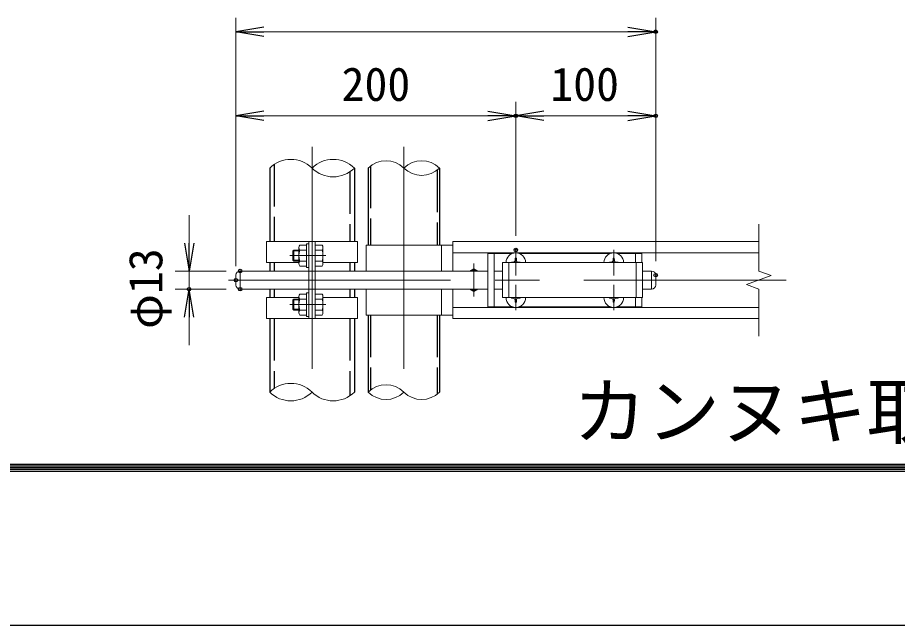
# Model space of a CAD drawing. Units: millimetres, scale not verified, with parts at other scales. Extents: x -4200 to 4200, y -2970 to 2970.
# Drawn here: x -3430 to -2173, y -2970 to -2102 of the extents above; entities that cross this region are included whole.
import ezdxf
from ezdxf.enums import TextEntityAlignment as Align

# ---------------------------------------------------------------- set-up
doc = ezdxf.new("R2010")
doc.units = ezdxf.units.MM
doc.header["$LTSCALE"] = 10
doc.header["$PDMODE"] = 32
doc.header["$PDSIZE"] = 5
doc.linetypes.add('DASHED', pattern=[7.5, 6, -1.5])
doc.linetypes.add('USER1', pattern=[50.8, 31.75, -6.35, 6.35, -6.35])
for name, color, linetype, lineweight in [('0-0_D-TTL-TXT', 7, 'Continuous', 25), ('0-1_D-STR1', 1, 'Continuous', 25), ('0-2_D-STR3', 3, 'Continuous', 13), ('0-3_D-BMK', 2, 'USER1', 13), ('0-4_D-STR-DIM', 7, 'Continuous', 13), ('0-C_D-TTL', 2, 'Continuous', 25)]:
    doc.layers.add(name, color=color, linetype=linetype, lineweight=lineweight)
doc.layers.add('0-5_0', color=7, linetype='Continuous')
doc.layers.add('0-6_Defpoints', color=8, linetype='Continuous')
doc.styles.add('ＭＳ ゴシック', font='')
doc.styles.get('ＭＳ ゴシック').set_extended_font_data('MS Gothic')

# ---------------------------------------------------------------- blocks, each defined once
blk = doc.blocks.new('_Open')
at = {"layer": '0-5_0'}
blk.add_line((-10, 1.667), (0, 0), dxfattribs=at)
blk.add_lwpolyline([(-10, -1.667), (0, 0), (-10, 0)], dxfattribs=at)

msp = doc.modelspace()

# ---------------------------------------------------------------- linework, layer by layer
at = {"layer": '0-1_D-STR1', "linetype": 'DASHED'}
for p, q in [((-3063.67, -2311.43), (-3063.67, -2421.67)), ((-2925.87, -2313.84), (-2925.87, -2426.67)), ((-2955.47, -2321.9), (-2955.47, -2421.67)), ((-2830.67, -2319.49), (-2830.67, -2426.67)), ((-3063.67, -2451.67), (-3063.67, -2463.67)), ((-2955.47, -2451.67), (-2955.47, -2463.67)), ((-3063.67, -2489.67), (-3063.67, -2501.67)), ((-2955.47, -2489.67), (-2955.47, -2501.67)), ((-2929.07, -2526.67), (-2929.07, -2636.67)), ((-2925.87, -2526.67), (-2925.87, -2633.84)), ((-2830.67, -2526.67), (-2830.67, -2639.49)), ((-3063.67, -2531.67), (-3063.67, -2631.43)), ((-2955.47, -2531.67), (-2955.47, -2641.9))]:
    msp.add_line(p, q, dxfattribs=at)
at = {"layer": '0-1_D-STR1'}
for p, q in [((-3070.07, -2316.67), (-3070.07, -2421.67)), ((-2949.07, -2316.67), (-2949.07, -2421.67)), ((-2929.07, -2316.67), (-2929.07, -2426.67)), ((-2827.47, -2316.67), (-2827.47, -2426.67)), ((-3070.07, -2451.67), (-3070.07, -2463.67)), ((-2949.07, -2451.67), (-2949.07, -2463.67)), ((-3070.07, -2489.67), (-3070.07, -2501.67)), ((-2949.07, -2489.67), (-2949.07, -2501.67)), ((-2929.07, -2526.67), (-2929.07, -2636.67)), ((-2827.47, -2526.67), (-2827.47, -2636.67)), ((-3070.07, -2531.67), (-3070.07, -2636.67)), ((-2949.07, -2531.67), (-2949.07, -2636.67))]:
    msp.add_line(p, q, dxfattribs=at)
at = {"layer": '0-2_D-STR3'}
for p, q in [((-3074.67, -2421.67), (-2944.47, -2421.67)), ((-3074.67, -2421.67), (-3074.67, -2451.67)), ((-3017.37, -2426.67), (-3027.17, -2426.67)), ((-3014.17, -2424.67), (-3017.37, -2424.67)), ((-3017.37, -2424.67), (-3017.37, -2458.67)), ((-3014.17, -2421.67), (-3014.17, -2531.67)), ((-3009.57, -2421.67), (-3009.57, -2531.67)), ((-3004.97, -2421.67), (-3004.97, -2531.67)), ((-3004.97, -2423.87), (-3004.97, -2459.47)), ((-3004.97, -2426.67), (-2995.17, -2426.67)), ((-2944.47, -2421.67), (-2944.47, -2451.67)), ((-2932.27, -2426.67), (-2808.27, -2426.67)), ((-2932.27, -2426.67), (-2932.27, -2463.67)), ((-2824.27, -2426.67), (-2824.27, -2463.67)), ((-2808.27, -2421.67), (-2808.27, -2463.67)), ((-2808.27, -2421.67), (-2370.71, -2421.67)), ((-3036.97, -2435.02), (-3035.62, -2433.67)), ((-3036.97, -2435.02), (-3036.97, -2448.31)), ((-3028.37, -2435.02), (-3036.97, -2435.02)), ((-3028.37, -2433.67), (-3035.62, -2433.67)), ((-3035.62, -2433.67), (-3035.62, -2449.67)), ((-3028.37, -2430.02), (-3028.37, -2453.23)), ((-3017.37, -2433.67), (-3027.17, -2433.67)), ((-3004.97, -2433.67), (-2995.17, -2433.67)), ((-2993.97, -2430.02), (-2993.97, -2453.23)), ((-2808.27, -2437.67), (-2370.71, -2437.67)), ((-2758.27, -2438.67), (-2758.27, -2514.67)), ((-2758.27, -2438.67), (-2723.47, -2438.67)), ((-2749.27, -2438.67), (-2749.27, -2514.67)), ((-2713.07, -2438.67), (-2583.47, -2438.67)), ((-2573.07, -2438.67), (-2538.27, -2438.67)), ((-2547.27, -2438.67), (-2547.27, -2451.67)), ((-2538.27, -2438.67), (-2538.27, -2451.67)), ((-3074.67, -2451.67), (-3028.37, -2451.67)), ((-3036.97, -2448.31), (-3035.62, -2449.67)), ((-3028.37, -2448.31), (-3036.97, -2448.31)), ((-3028.37, -2449.67), (-3035.62, -2449.67)), ((-3017.37, -2449.67), (-3027.17, -2449.67)), ((-3004.97, -2449.67), (-2995.17, -2449.67)), ((-2993.97, -2451.67), (-2944.47, -2451.67)), ((-2737.27, -2451.67), (-2737.27, -2501.67)), ((-2737.27, -2451.67), (-2537.27, -2451.67)), ((-2721.98, -2450.83), (-2724.57, -2450.88)), ((-2724.57, -2450.88), (-2724.57, -2451.67)), ((-2719.06, -2445.37), (-2719.1, -2447.96)), ((-2719.06, -2445.37), (-2717.48, -2445.37)), ((-2717.48, -2445.37), (-2717.43, -2447.96)), ((-2581.98, -2450.83), (-2584.57, -2450.88)), ((-2584.57, -2450.88), (-2584.57, -2451.67)), ((-2579.06, -2445.37), (-2579.1, -2447.96)), ((-2579.06, -2445.37), (-2577.48, -2445.37)), ((-2577.48, -2445.37), (-2577.43, -2447.96)), ((-2574.56, -2450.83), (-2571.97, -2450.88)), ((-2571.97, -2450.88), (-2571.97, -2451.67)), ((-2537.27, -2451.67), (-2537.27, -2501.67)), ((-3112.27, -2463.67), (-3014.17, -2463.67)), ((-3112.27, -2463.67), (-3112.27, -2489.67)), ((-3017.37, -2456.67), (-3027.17, -2456.67)), ((-3014.17, -2458.67), (-3017.37, -2458.67)), ((-3014.47, -2463.67), (-2758.27, -2463.67)), ((-3004.97, -2456.67), (-2995.17, -2456.67)), ((-2778.27, -2460.47), (-2783.81, -2463.67)), ((-2772.73, -2463.67), (-2778.27, -2460.47)), ((-2749.27, -2463.67), (-2737.27, -2463.67)), ((-2537.27, -2463.67), (-2524.27, -2463.67)), ((-2524.27, -2463.67), (-2524.27, -2489.67)), ((-3118.27, -2469.67), (-3118.27, -2483.67)), ((-2518.27, -2469.67), (-2518.27, -2483.67)), ((-3112.27, -2489.67), (-3014.17, -2489.67)), ((-3014.47, -2489.67), (-2758.27, -2489.67)), ((-2932.27, -2489.67), (-2932.27, -2526.67)), ((-2824.27, -2489.67), (-2824.27, -2526.67)), ((-2808.27, -2489.67), (-2808.27, -2531.67)), ((-2749.27, -2489.67), (-2737.27, -2489.67)), ((-2537.27, -2489.67), (-2524.27, -2489.67)), ((-3074.67, -2501.67), (-3028.37, -2501.67)), ((-3074.67, -2531.67), (-3074.67, -2501.67)), ((-3028.37, -2523.31), (-3028.37, -2500.11)), ((-3017.37, -2496.67), (-3027.17, -2496.67)), ((-3017.37, -2528.67), (-3017.37, -2494.67)), ((-3014.17, -2494.67), (-3017.37, -2494.67)), ((-3004.97, -2496.67), (-2995.17, -2496.67)), ((-2994.17, -2501.67), (-2944.47, -2501.67)), ((-2993.97, -2500.02), (-2993.97, -2523.23)), ((-2944.47, -2531.67), (-2944.47, -2501.67)), ((-2737.27, -2501.67), (-2537.27, -2501.67)), ((-2724.57, -2502.46), (-2724.57, -2501.67)), ((-2721.98, -2502.5), (-2724.57, -2502.46)), ((-2714.56, -2502.5), (-2711.97, -2502.46)), ((-2711.97, -2502.46), (-2711.97, -2501.67)), ((-2584.57, -2502.46), (-2584.57, -2501.67)), ((-2581.98, -2502.5), (-2584.57, -2502.46)), ((-2574.56, -2502.5), (-2571.97, -2502.46)), ((-2571.97, -2502.46), (-2571.97, -2501.67)), ((-2547.27, -2501.67), (-2547.27, -2514.67)), ((-2538.27, -2501.67), (-2538.27, -2514.67)), ((-3036.97, -2505.02), (-3035.62, -2503.67)), ((-3028.37, -2505.02), (-3036.97, -2505.02)), ((-3036.97, -2518.31), (-3036.97, -2505.02)), ((-3035.62, -2519.67), (-3035.62, -2503.67)), ((-3028.37, -2503.67), (-3035.62, -2503.67)), ((-3017.37, -2503.67), (-3027.17, -2503.67)), ((-3004.97, -2503.67), (-2995.17, -2503.67)), ((-2758.27, -2514.67), (-2723.47, -2514.67)), ((-2719.06, -2507.97), (-2719.1, -2505.37)), ((-2719.06, -2507.97), (-2717.48, -2507.97)), ((-2717.48, -2507.97), (-2717.43, -2505.37)), ((-2713.07, -2514.67), (-2583.47, -2514.67)), ((-2579.06, -2507.97), (-2579.1, -2505.37)), ((-2579.06, -2507.97), (-2577.48, -2507.97)), ((-2577.48, -2507.97), (-2577.43, -2505.37)), ((-2573.07, -2514.67), (-2538.27, -2514.67)), ((-3028.37, -2518.31), (-3036.97, -2518.31)), ((-3036.97, -2518.31), (-3035.62, -2519.67)), ((-3028.37, -2519.67), (-3035.62, -2519.67)), ((-3017.37, -2519.67), (-3027.17, -2519.67)), ((-3017.37, -2526.67), (-3027.17, -2526.67)), ((-3004.97, -2519.67), (-2995.17, -2519.67)), ((-3004.97, -2526.67), (-2995.17, -2526.67)), ((-2932.27, -2526.67), (-2808.27, -2526.67)), ((-2808.27, -2515.67), (-2370.71, -2515.67)), ((-3074.67, -2531.67), (-2944.47, -2531.67)), ((-3014.17, -2528.67), (-3017.37, -2528.67)), ((-2808.27, -2531.67), (-2370.71, -2531.67))]:
    msp.add_line(p, q, dxfattribs=at)
at = {"layer": '0-2_D-STR3', "linetype": 'DASHED'}
for p, q in [((-2728.27, -2451.67), (-2728.27, -2501.67)), ((-2546.27, -2451.67), (-2546.27, -2501.67))]:
    msp.add_line(p, q, dxfattribs=at)
at = {"layer": '0-2_D-STR3'}
for points in [[(-2714.56, -2450.83), (-2711.97, -2450.88), (-2711.97, -2451.67)], [(-2783.81, -2489.67), (-2778.27, -2492.87), (-2772.73, -2489.67)]]:
    msp.add_lwpolyline(points, dxfattribs=at)
for centre, radius, start, end in [((-3022.67, -2430.17), 5.7, 142.09851, 217.90149), ((-2999.66, -2430.17), 5.7, 322.09851, 37.90149), ((-3001.1, -2441.67), 27.27, 162.93847, 197.06153), ((-3021.24, -2441.67), 27.27, 342.93847, 17.06153), ((-2718.27, -2451.67), 14, 0, 180), ((-2578.27, -2451.67), 14, 0, 180), ((-3022.67, -2453.17), 5.7, 142.14171, 217.85829), ((-2999.67, -2453.17), 5.7, 322.14171, 37.85829), ((-2722.08, -2447.86), 2.98, 270, 0), ((-2714.46, -2447.86), 2.98, 180, 270), ((-2582.08, -2447.86), 2.98, 270, 0), ((-2574.46, -2447.86), 2.98, 180, 270), ((-3112.27, -2469.67), 6, 90, 180), ((-2778.27, -2476.67), 14.07, 67.52593, 112.47407), ((-2524.27, -2469.67), 6, 0, 90), ((-3112.27, -2483.67), 6, 180, 270), ((-2778.27, -2476.67), 14.07, 247.52593, 292.47407), ((-2524.27, -2483.67), 6, 270, 0), ((-3022.67, -2500.17), 5.7, 142.14171, 217.85829), ((-2999.66, -2500.17), 5.7, 322.09851, 37.90149), ((-2718.27, -2501.67), 14, 180, 0), ((-2722.08, -2505.48), 2.98, 0, 90), ((-2714.46, -2505.48), 2.98, 90, 180), ((-2578.27, -2501.67), 14, 180, 0), ((-2582.08, -2505.48), 2.98, 0, 90), ((-2574.46, -2505.48), 2.98, 90, 180), ((-3001.1, -2511.67), 27.27, 162.93847, 197.06153), ((-3021.24, -2511.67), 27.27, 342.93847, 17.06153), ((-3022.67, -2523.17), 5.7, 142.09851, 217.90149), ((-2999.67, -2523.17), 5.7, 322.14171, 37.85829)]:
    msp.add_arc(centre, radius, start, end, dxfattribs=at)
at = {"layer": '0-3_D-BMK'}
for p, q in [((-3009.57, -2286.08), (-3009.57, -2657.25)), ((-2878.27, -2286.08), (-2878.27, -2657.25)), ((-2718.27, -2469.88), (-2718.27, -2433.62)), ((-2578.27, -2469.88), (-2578.27, -2433.62)), ((-2989.95, -2441.67), (-3041.3, -2441.67)), ((-2778.27, -2453.09), (-2778.27, -2500.24)), ((-3128.9, -2476.67), (-2331.87, -2476.67)), ((-2718.27, -2483.45), (-2718.27, -2519.71)), ((-2578.27, -2483.45), (-2578.27, -2519.71)), ((-2989.95, -2511.67), (-3041.3, -2511.67))]:
    msp.add_line(p, q, dxfattribs=at)
at = {"layer": '0-4_D-STR-DIM'}
for p, q in [((-3118.27, -2456.67), (-3118.27, -2101.93)), ((-2518.27, -2449.67), (-2518.27, -2101.93)), ((-3078.27, -2121.93), (-2558.27, -2121.93)), ((-3118.27, -2456.67), (-3118.27, -2221.93)), ((-2718.27, -2413.62), (-2718.27, -2221.93)), ((-2718.27, -2413.62), (-2718.27, -2221.93)), ((-2518.27, -2449.67), (-2518.27, -2221.93)), ((-3078.27, -2241.93), (-2758.27, -2241.93)), ((-2678.27, -2241.93), (-2558.27, -2241.93)), ((-3185.36, -2423.67), (-3185.36, -2383.67)), ((-2370.71, -2463.84), (-2370.71, -2396.67)), ((-3132.27, -2463.67), (-3205.36, -2463.67)), ((-3185.36, -2463.67), (-3185.36, -2489.67)), ((-2353.09, -2470.25), (-2370.71, -2463.84)), ((-2388.33, -2483.08), (-2353.09, -2470.25)), ((-3132.27, -2489.67), (-3205.36, -2489.67)), ((-2370.71, -2489.49), (-2388.33, -2483.08)), ((-2370.71, -2556.67), (-2370.71, -2489.49)), ((-3185.36, -2529.67), (-3185.36, -2569.67))]:
    msp.add_line(p, q, dxfattribs=at)
for centre, radius, start, end in [((-3039.82, -2347.11), 42.92, 45.18146, 134.81854), ((-2979.32, -2347.11), 42.92, 45.18146, 134.81854), ((-2903.67, -2342.23), 36.03, 45.18146, 134.81854), ((-2852.87, -2342.23), 36.03, 45.18146, 134.81854), ((-2979.32, -2286.22), 42.92, 225.18146, 314.81854), ((-2852.87, -2291.11), 36.03, 225.18146, 314.81854), ((-3039.82, -2667.11), 42.92, 45.18146, 134.81854), ((-2903.67, -2662.23), 36.03, 45.18146, 134.81854), ((-3039.82, -2606.22), 42.92, 225.18146, 314.81854), ((-2979.32, -2606.22), 42.92, 225.18146, 314.81854), ((-2903.67, -2611.11), 36.03, 225.18146, 314.81854), ((-2852.87, -2611.11), 36.03, 225.18146, 314.81854)]:
    msp.add_arc(centre, radius, start, end, dxfattribs=at)
at = {"layer": '0-6_Defpoints'}
for p in [(-2518.27, -2121.93), (-2718.27, -2241.93), (-2518.27, -2241.93), (-2718.27, -2433.62), (-3112.27, -2463.67), (-3118.27, -2476.67), (-2518.27, -2469.67), (-3185.36, -2489.67), (-3112.27, -2489.67)]:
    msp.add_point(p, dxfattribs=at)
at = {"layer": '0-C_D-TTL'}
for points in [[(-4200.18, 2970.19), (4199.82, 2970.19), (4199.82, -2969.81), (-4200.18, -2969.81)], [(-3930.18, 2750.19), (3929.82, 2750.19), (3929.82, -2749.81), (-3930.18, -2749.81)], [(-3927.68, 2747.69), (3927.32, 2747.69), (3927.32, -2747.31), (-3927.68, -2747.31)], [(-3925.18, 2745.19), (3924.82, 2745.19), (3924.82, -2744.81), (-3925.18, -2744.81)], [(-3922.68, 2742.69), (3922.32, 2742.69), (3922.32, -2742.31), (-3922.68, -2742.31)], [(-3920.18, 2740.19), (3919.82, 2740.19), (3919.82, -2739.81), (-3920.18, -2739.81)]]:
    msp.add_lwpolyline(points, close=True, dxfattribs=at)

# ---------------------------------------------------------------- block references
at = {"layer": '0-4_D-STR-DIM', "xscale": 4, "yscale": 4}
for p, rotation in [((-3118.27, -2121.93), 180), ((-3118.27, -2241.93), 180), ((-2718.27, -2241.93), 180), ((-3185.36, -2463.67), 270), ((-3185.36, -2489.67), 90)]:
    msp.add_blockref('_Open', p, dxfattribs=dict(at, rotation=rotation))
for p in [(-2518.27, -2121.93), (-2718.27, -2241.93), (-2518.27, -2241.93)]:
    msp.add_blockref('_Open', p, dxfattribs=at)

# ---------------------------------------------------------------- texts
at = {"layer": '0-0_D-TTL-TXT', "style": 'ＭＳ ゴシック'}
msp.add_text('カンヌキ取付詳細図', height=76.98, dxfattribs=at).set_placement((-2636.47, -2725.43), align=Align.BOTTOM_LEFT)
at = {"layer": '0-4_D-STR-DIM', "style": 'ＭＳ ゴシック'}
for s, p in [('200', (-2967.27, -2235.18)), ('100', (-2668.92, -2235.18))]:
    msp.add_text(s, height=48.09, dxfattribs=at).set_placement(p, align=Align.BOTTOM_LEFT)
msp.add_text('φ13', height=48.09, rotation=90, dxfattribs=at).set_placement((-3209.04, -2546.34), align=Align.BOTTOM_LEFT)

doc.saveas('drawing.dxf')
